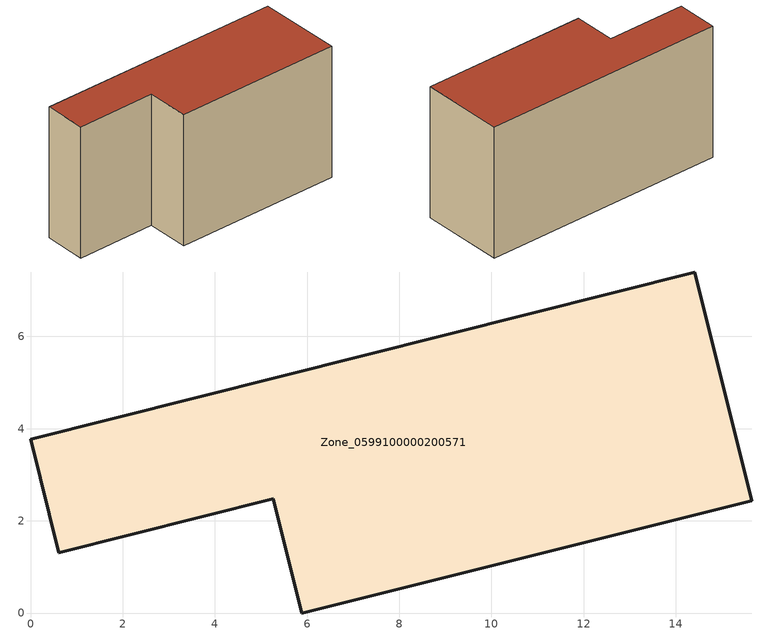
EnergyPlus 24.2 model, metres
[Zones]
Zone_0599100000200571
 floor ground (C_G): 5.26,2.48 0.61,1.31 0,3.77 14.41,7.4 15.65,2.44 5.88,0 z0
 wall outside (C_F): 14.41,7.4 0,3.77 0.61,1.31 5.26,2.48 5.88,0 15.65,2.44 14.41,7.4 z0:8.02
 roof outside (C_R): 5.88,0 15.65,2.44 14.41,7.4 0,3.77 0.61,1.31 5.26,2.48 z8.02
[BUILDING]
Pand.0599100000200571: North Axis=0; Terrain=City; Loads Convergence Tolerance Value=0.04; Temperature Convergence Tolerance Value=0.4; Solar Distribution=FullExterior; Maximum Number of Warmup Days=25; Minimum Number of Warmup Days=1
[Site:Location]
Rotterdam.The.Hague.AP_ZH_NLD Design_Conditions: Latitude=51.96; Longitude=4.45; Time Zone=1; Elevation=-4.5
[SITE:GROUNDTEMPERATURE:BUILDINGSURFACE]
18, 18, 18, 18, 18, 18, 18, 18, 18, 18, 18, 18
[MATERIAL] Thermal Absorptance=0.9; Solar Absorptance=0.7; Visible Absorptance=0.7
Name | Roughness | Thickness | Conductivity | Density | Specific Heat
G.TI.1975-1991 | MediumSmooth | 0.15 | 0.288461 | 540 | 1210
F.TI.1975-1991 | Rough | 0.3 | 0.230769 | 1920 | 840
R.TI.1975-1991 | MediumRough | 0.2 | 0.153846 | 1500 | 1000
[CONSTRUCTION]
C_G: G.TI.1975-1991
C_F: F.TI.1975-1991
C_R: R.TI.1975-1991
[ZONE]
Zone_0599100000200571: Type=1; Multiplier=1; Ceiling Height=Autocalculate; Volume=Autocalculate; Floor Area=autocalculate; Part of Total Floor Area=Yes
[ZONEINFILTRATION:DESIGNFLOWRATE]
Infil_Zone_0599100000200571: Zone or ZoneList or Space or SpaceList=Zone_0599100000200571; Schedule=AlwaysOn; Design Flow Rate Calculation Method=Flow/Area; Flow Rate per Floor Area=0.003; Constant Term Coefficient=1; Temperature Term Coefficient=0; Velocity Term Coefficient=0; Velocity Squared Term Coefficient=0
[HVACTEMPLATE:ZONE:IDEALLOADSAIRSYSTEM]
Zone_0599100000200571: Maximum Heating Supply Air Temperature=50; Minimum Cooling Supply Air Temperature=13; Maximum Heating Supply Air Humidity Ratio=0.0156; Minimum Cooling Supply Air Humidity Ratio=0.0077; Heating Limit=NoLimit; Cooling Limit=NoLimit; Dehumidification Control Type=ConstantSensibleHeatRatio; Cooling Sensible Heat Ratio=0.7; Dehumidification Setpoint=60; Humidification Control Type=None; Humidification Setpoint=30; Outdoor Air Method=None; Outdoor Air Flow Rate per Person=0.00944; Outdoor Air Flow Rate per Zone Floor Area=0; Outdoor Air Flow Rate per Zone=0; Demand Controlled Ventilation Type=None; Outdoor Air Economizer Type=NoEconomizer; Heat Recovery Type=None; Sensible Heat Recovery Effectiveness=0.7; Latent Heat Recovery Effectiveness=0.65
[ZONECONTROL:THERMOSTAT]
ThermostatControl_Zone_0599100000200571: Zone or ZoneList=Zone_0599100000200571; Control Type Schedule=DualSetpointControlType; Control 1=Thermostat_Zone_0599100000200571; Temperature Difference Between Cutout And Setpoint=0
[THERMOSTATSETPOINT:DUALSETPOINT]
Thermostat_Zone_0599100000200571: Heating Setpoint Temperature Schedule=HeatingSetpoint_Zone_0599100000200571; Cooling Setpoint Temperature Schedule=CoolingSetpoint_Zone_0599100000200571
[SCHEDULE:COMPACT]
HeatingSetpoint_Zone_0599100000200571: Through: 12/31, For: AllDays, Until: 24:00, 21
CoolingSetpoint_Zone_0599100000200571: Through: 12/31, For: AllDays, Until: 24:00, 24
DualSetpointControlType: Through: 12/31, For: AllDays, Until: 24:00, 4
AlwaysOn: Through: 12/31, For: AllDays, Until: 24:00, 1
